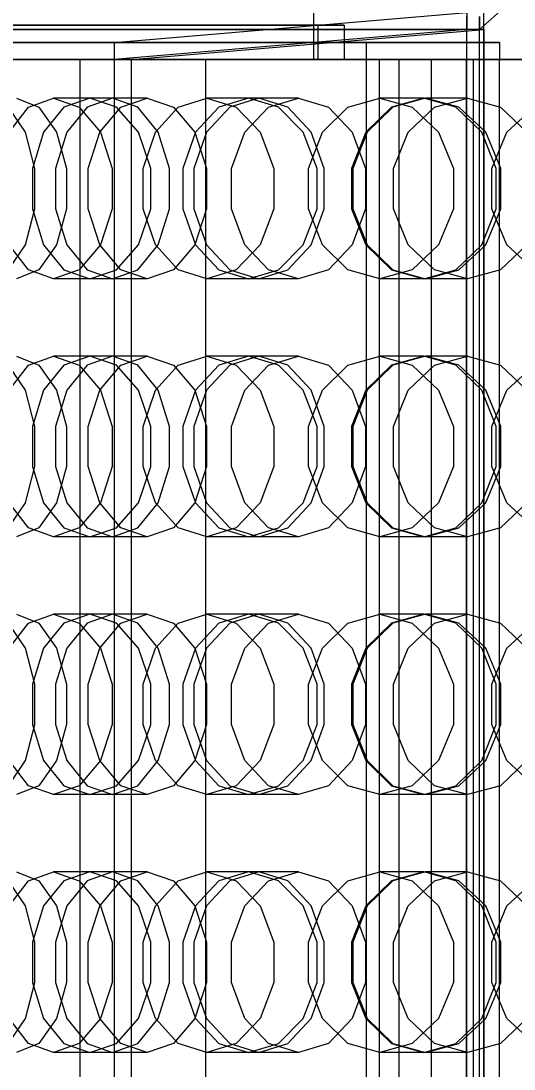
# Model space of a CAD drawing. Header units: millimetres. Extents: x -1970 to 59977, y -50268 to 6837.
# Drawn here: x 25821.5 to 25936.2, y -18034.8 to -17791 of the extents above; entities that cross this region are included whole.
import ezdxf

# ---------------------------------------------------------------- set-up
doc = ezdxf.new("R2010")
doc.units = ezdxf.units.MM
doc.layers.add('COTAS_P', color=1, linetype='Continuous', lineweight=0)
doc.layers.add('superior_briquetadora', color=7, linetype='Continuous', lineweight=0)
doc.dimstyles.new('R19_100', dxfattribs={"dimtxt": 250, "dimasz": 150, "dimexe": 150, "dimexo": 80, "dimgap": 100, "dimtad": 1, "dimtih": 1, "dimtoh": 1, "dimdsep": 46, "dimcen": 0.09, "dimadec": 0, "dimazin": 0, "dimtfac": 1, "dimtdec": 4, "dimtofl": 0, "dimtmove": 0, "dimatfit": 3, "dimfxl": 1, "dimtolj": 1, "dimtzin": 0, "dimarcsym": 0})

# ---------------------------------------------------------------- blocks, each defined once
blk = doc.blocks.new('*D25')
at = {"layer": 'COTAS_P', "color": 0, "lineweight": -2, "transparency": 16777216}
for p, q in [((25128.19, -17920), (25128.19, -16950)), ((27628.19, -17920), (27628.19, -16950)), ((25278.19, -17100), (27478.19, -17100))]:
    blk.add_line(p, q, dxfattribs=at)
at = {"layer": 'COTAS_P', "color": 0, "transparency": 16777216}
for points in [[(25278.19, -17075), (25278.19, -17125), (25128.19, -17100)], [(27478.19, -17075), (27478.19, -17125), (27628.19, -17100)]]:
    blk.add_solid(points, dxfattribs=at)
at = {"layer": 'Defpoints', "color": 0, "transparency": 16777216}
for p in [(27628.19, -17100), (25128.19, -18000), (27628.19, -18000)]:
    blk.add_point(p, dxfattribs=at)

msp = doc.modelspace()

# ---------------------------------------------------------------- linework, layer by layer
at = {"layer": 'superior_briquetadora'}
for p, q in [((25889.536, -17520), (25889.536, -17800)), ((26078.187, -17658), (25928.187, -17793)), ((25843.187, -17796), (25925.187, -17789)), ((25925.187, -17789), (25925.187, -17793)), ((25925.187, -18170), (25925.187, -17790)), ((25928.187, -18170), (25928.187, -17790)), ((25928.187, -17790), (25928.187, -17793)), ((25929.187, -18171), (25929.187, -17789)), ((25928.187, -17793), (25528.187, -17793)), ((25531.187, -17793), (25925.187, -17793)), ((25705.205, -17792), (25890.537, -17792)), ((25896.665, -17792), (25711.334, -17792)), ((25925.187, -17793), (25843.187, -17800)), ((25847.187, -17800), (25929.187, -17793)), ((25890.537, -17792), (25896.665, -17792)), ((25890.537, -17792), (25890.537, -17800)), ((25896.665, -17792), (25896.665, -17800)), ((25925.187, -18167), (25925.187, -17793)), ((25929.187, -17793), (25925.187, -17793)), ((25929.187, -17793), (25929.187, -18167)), ((25613.187, -17796), (25843.187, -17796)), ((25901.808, -17796), (25711.334, -17796)), ((25728.187, -17796), (25932.802, -17796)), ((25760.187, -17796), (25843.187, -17796)), ((25843.187, -17796), (25843.187, -17800)), ((25932.802, -17796), (25901.808, -17796)), ((25901.808, -17796), (25901.808, -17800)), ((25932.802, -17796), (25932.802, -17800)), ((25843.187, -17800), (25613.187, -17800)), ((25890.537, -17800), (25705.205, -17800)), ((25711.334, -17800), (25901.808, -17800)), ((25711.334, -17800), (25896.665, -17800)), ((25714.398, -17800), (25909.371, -17800)), ((25904.872, -17800), (25714.398, -17800)), ((25722.058, -17800), (25926.674, -17800)), ((25917.032, -17800), (25722.058, -17800)), ((25932.802, -17800), (25728.187, -17800)), ((25843.187, -17800), (25760.187, -17800)), ((25764.187, -17800), (25847.187, -17800)), ((25817.625, -17800), (25830.159, -17800)), ((25830.969, -17800), (25818.385, -17800)), ((25830.159, -17800), (25843.459, -17800)), ((25844.315, -17800), (25830.969, -17800)), ((25835.29, -18160), (25835.29, -17800)), ((25837.866, -17800), (25835.29, -17800)), ((25835.29, -17800), (25839.556, -17800)), ((25846.893, -17800), (25837.866, -17800)), ((25839.556, -17800), (25850.015, -17800)), ((25843.187, -17800), (25843.187, -18160)), ((25847.187, -17800), (25843.187, -17800)), ((25843.459, -17800), (25857.489, -17800)), ((25858.39, -17800), (25844.315, -17800)), ((25860.996, -17800), (25846.893, -17800)), ((25847.187, -18160), (25847.187, -17800)), ((25850.015, -17800), (25865.076, -17800)), ((25857.489, -17800), (25872.215, -17800)), ((25873.157, -17800), (25858.39, -17800)), ((25864.466, -17800), (25858.838, -17800)), ((25858.838, -17800), (25859.018, -17800)), ((25859.018, -17800), (25864.991, -17800)), ((25878.028, -17800), (25860.996, -17800)), ((25875.354, -17800), (25864.466, -17800)), ((25864.466, -17800), (25864.466, -18160)), ((25864.991, -17800), (25876.171, -17800)), ((25865.076, -17800), (25882.444, -17800)), ((25872.215, -17800), (25887.597, -17800)), ((25888.579, -17800), (25873.157, -17800)), ((25890.434, -17800), (25875.354, -17800)), ((25876.171, -17800), (25891.463, -17800)), ((25895.396, -17800), (25878.028, -17800)), ((25882.444, -17800), (25899.476, -17800)), ((25889.536, -17800), (25886.189, -17800)), ((25886.189, -17800), (25889.18, -17800)), ((25887.597, -17800), (25903.597, -17800)), ((25904.617, -17800), (25888.579, -17800)), ((25889.18, -17800), (25897.916, -17800)), ((25898.557, -17800), (25889.536, -17800)), ((25908.23, -17800), (25890.434, -17800)), ((25896.665, -17800), (25890.537, -17800)), ((25891.463, -17800), (25909.371, -17800)), ((25910.456, -17800), (25895.396, -17800)), ((25897.916, -17800), (25910.667, -17800)), ((25911.466, -17800), (25898.557, -17800)), ((25899.476, -17800), (25913.578, -17800)), ((25901.808, -17800), (25901.808, -18160)), ((25901.808, -17800), (25904.872, -17800)), ((25901.808, -17800), (25932.802, -17800)), ((25903.597, -17800), (25920.174, -17800)), ((25921.228, -17800), (25904.617, -17800)), ((25904.872, -18160), (25904.872, -17800)), ((25927.002, -17800), (25908.23, -17800)), ((25909.371, -17800), (25928.143, -17800)), ((25909.371, -17800), (25909.371, -18160)), ((25909.371, -17800), (25917.032, -17800)), ((25920.915, -17800), (25910.456, -17800)), ((25910.667, -17800), (25924.907, -17800)), ((25925.706, -17800), (25911.466, -17800)), ((25913.578, -17800), (25922.605, -17800)), ((25917.032, -18160), (25917.032, -17800)), ((25920.174, -17800), (25937.284, -17800)), ((25925.181, -17800), (25920.915, -17800)), ((25938.37, -17800), (25921.228, -17800)), ((25922.605, -17800), (25925.181, -17800)), ((25924.907, -17800), (25937.816, -17800)), ((25925.181, -18160), (25925.181, -17800)), ((25938.457, -17800), (25925.706, -17800)), ((25926.674, -17800), (25926.674, -18160)), ((25926.674, -17800), (25932.802, -17800)), ((25944.91, -17800), (25927.002, -17800)), ((25928.143, -17800), (25945.939, -17800)), ((25932.802, -18160), (25932.802, -17800)), ((25820.453, -17809), (25825.638, -17811.08)), ((25823.271, -17811.08), (25829.085, -17809)), ((25842.811, -17809), (25829.085, -17809)), ((25829.085, -17809), (25835.061, -17811.08)), ((25837.548, -17809), (25831.507, -17811.08)), ((25842.811, -17809), (25836.916, -17811.08)), ((25850.886, -17809), (25837.548, -17809)), ((25843.746, -17811.08), (25837.548, -17809)), ((25848.706, -17811.08), (25842.811, -17809)), ((25844.767, -17811.08), (25850.886, -17809)), ((25850.886, -17809), (25857.005, -17811.08)), ((25858.087, -17811.08), (25864.768, -17809)), ((25876.856, -17809), (25864.768, -17809)), ((25864.768, -17809), (25871.591, -17811.08)), ((25874.418, -17809), (25867.538, -17811.08)), ((25876.856, -17809), (25870.104, -17811.08)), ((25886.063, -17809), (25874.418, -17809)), ((25881.435, -17811.08), (25874.418, -17809)), ((25883.607, -17811.08), (25876.856, -17809)), ((25879.115, -17811.08), (25886.063, -17809)), ((25886.063, -17809), (25893.011, -17811.08)), ((25897.524, -17811.08), (25904.957, -17809)), ((25915.201, -17809), (25904.957, -17809)), ((25904.957, -17809), (25912.51, -17811.08)), ((25915.201, -17809), (25907.709, -17811.08)), ((25915.63, -17809), (25908.028, -17811.08)), ((25922.693, -17811.08), (25915.201, -17809)), ((25925.384, -17809), (25915.63, -17809)), ((25923.345, -17811.08), (25915.63, -17809)), ((25917.726, -17811.08), (25925.384, -17809)), ((25925.384, -17809), (25933.041, -17811.08)), ((25822.546, -17816.907), (25818.586, -17811.08)), ((25818.726, -17816.906), (25823.271, -17811.08)), ((25825.638, -17811.08), (25829.796, -17816.907)), ((25831.507, -17811.08), (25826.777, -17816.906)), ((25836.916, -17811.08), (25832.189, -17816.907)), ((25835.061, -17811.08), (25839.969, -17816.906)), ((25839.86, -17816.907), (25844.767, -17811.08)), ((25848.829, -17816.906), (25843.746, -17811.08)), ((25853.433, -17816.907), (25848.706, -17811.08)), ((25852.833, -17816.906), (25858.087, -17811.08)), ((25857.005, -17811.08), (25861.912, -17816.907)), ((25867.538, -17811.08), (25862.121, -17816.906)), ((25870.104, -17811.08), (25864.69, -17816.907)), ((25871.591, -17811.08), (25877.164, -17816.906)), ((25873.544, -17816.907), (25879.115, -17811.08)), ((25887.16, -17816.906), (25881.435, -17811.08)), ((25889.021, -17816.907), (25883.607, -17811.08)), ((25891.653, -17816.906), (25897.524, -17811.08)), ((25893.011, -17811.08), (25898.583, -17816.907)), ((25907.709, -17811.08), (25901.7, -17816.907)), ((25908.028, -17811.08), (25902.017, -17816.906)), ((25911.585, -17816.907), (25917.726, -17811.08)), ((25912.51, -17811.08), (25918.653, -17816.906)), ((25928.701, -17816.907), (25922.693, -17811.08)), ((25929.615, -17816.906), (25923.345, -17811.08)), ((25933.041, -17811.08), (25939.183, -17816.907)), ((25934.519, -17816.906), (25940.909, -17811.08)), ((25824.743, -17825.327), (25822.546, -17816.907)), ((25826.777, -17816.906), (25824.196, -17825.326)), ((25832.189, -17816.907), (25829.565, -17825.327)), ((25829.796, -17816.907), (25832.104, -17825.327)), ((25837.136, -17825.327), (25839.86, -17816.907)), ((25839.969, -17816.906), (25842.738, -17825.326)), ((25851.694, -17825.326), (25848.829, -17816.906)), ((25849.957, -17825.326), (25852.833, -17816.906)), ((25856.056, -17825.327), (25853.433, -17816.907)), ((25862.121, -17816.906), (25859.152, -17825.326)), ((25864.69, -17816.907), (25861.686, -17825.327)), ((25861.912, -17816.907), (25864.635, -17825.327)), ((25870.452, -17825.327), (25873.544, -17816.907)), ((25877.164, -17816.906), (25880.296, -17825.326)), ((25890.375, -17825.326), (25887.16, -17816.906)), ((25888.427, -17825.326), (25891.653, -17816.906)), ((25892.025, -17825.327), (25889.021, -17816.907)), ((25901.7, -17816.907), (25898.366, -17825.327)), ((25898.583, -17816.907), (25901.675, -17825.327)), ((25902.017, -17816.906), (25898.713, -17825.326)), ((25908.177, -17825.327), (25911.585, -17816.907)), ((25918.653, -17816.906), (25922.096, -17825.326)), ((25932.036, -17825.327), (25928.701, -17816.907)), ((25933.126, -17825.326), (25929.615, -17816.906)), ((25930.999, -17825.326), (25934.519, -17816.906)), ((25824.196, -17825.326), (25824.196, -17834.674)), ((25824.743, -17834.673), (25824.743, -17825.327)), ((25829.565, -17825.327), (25829.565, -17834.673)), ((25832.104, -17825.327), (25832.104, -17834.673)), ((25837.136, -17834.673), (25837.136, -17825.327)), ((25842.738, -17825.326), (25842.738, -17834.674)), ((25849.957, -17834.674), (25849.957, -17825.326)), ((25851.694, -17834.674), (25851.694, -17825.326)), ((25856.056, -17834.673), (25856.056, -17825.327)), ((25859.152, -17825.326), (25859.152, -17834.674)), ((25861.686, -17825.327), (25861.686, -17834.673)), ((25864.635, -17825.327), (25864.635, -17834.673)), ((25870.452, -17834.673), (25870.452, -17825.327)), ((25880.296, -17825.326), (25880.296, -17834.674)), ((25888.427, -17834.674), (25888.427, -17825.326)), ((25890.375, -17834.674), (25890.375, -17825.326)), ((25892.025, -17834.673), (25892.025, -17825.327)), ((25898.366, -17825.327), (25898.366, -17834.673)), ((25898.713, -17825.326), (25898.713, -17834.674)), ((25901.675, -17825.327), (25901.675, -17834.673)), ((25908.177, -17834.673), (25908.177, -17825.327)), ((25922.096, -17825.326), (25922.096, -17834.674)), ((25930.999, -17834.674), (25930.999, -17825.326)), ((25932.036, -17834.673), (25932.036, -17825.327)), ((25933.126, -17834.674), (25933.126, -17825.326)), ((25822.546, -17843.093), (25824.743, -17834.673)), ((25824.196, -17834.674), (25826.777, -17843.094)), ((25829.565, -17834.673), (25832.189, -17843.093)), ((25832.104, -17834.673), (25829.796, -17843.093)), ((25839.86, -17843.093), (25837.136, -17834.673)), ((25842.738, -17834.674), (25839.969, -17843.094)), ((25848.829, -17843.094), (25851.694, -17834.674)), ((25852.833, -17843.094), (25849.957, -17834.674)), ((25853.433, -17843.093), (25856.056, -17834.673)), ((25859.152, -17834.674), (25862.121, -17843.094)), ((25861.686, -17834.673), (25864.69, -17843.093)), ((25864.635, -17834.673), (25861.912, -17843.093)), ((25873.544, -17843.093), (25870.452, -17834.673)), ((25880.296, -17834.674), (25877.164, -17843.094)), ((25887.16, -17843.094), (25890.375, -17834.674)), ((25891.653, -17843.094), (25888.427, -17834.674)), ((25889.021, -17843.093), (25892.025, -17834.673)), ((25898.366, -17834.673), (25901.7, -17843.093)), ((25901.675, -17834.673), (25898.583, -17843.093)), ((25898.713, -17834.674), (25902.017, -17843.094)), ((25911.585, -17843.093), (25908.177, -17834.673)), ((25922.096, -17834.674), (25918.653, -17843.094)), ((25928.701, -17843.093), (25932.036, -17834.673)), ((25929.615, -17843.094), (25933.126, -17834.674)), ((25934.519, -17843.094), (25930.999, -17834.674)), ((25818.586, -17848.92), (25822.546, -17843.093)), ((25823.271, -17848.92), (25818.726, -17843.094)), ((25829.796, -17843.093), (25825.638, -17848.92)), ((25826.777, -17843.094), (25831.507, -17848.92)), ((25832.189, -17843.093), (25836.916, -17848.92)), ((25839.969, -17843.094), (25835.061, -17848.92)), ((25844.767, -17848.92), (25839.86, -17843.093)), ((25843.746, -17848.92), (25848.829, -17843.094)), ((25848.706, -17848.92), (25853.433, -17843.093)), ((25858.087, -17848.92), (25852.833, -17843.094)), ((25861.912, -17843.093), (25857.005, -17848.92)), ((25862.121, -17843.094), (25867.538, -17848.92)), ((25864.69, -17843.093), (25870.104, -17848.92)), ((25877.164, -17843.094), (25871.59, -17848.92)), ((25879.115, -17848.92), (25873.544, -17843.093)), ((25881.435, -17848.92), (25887.16, -17843.094)), ((25883.607, -17848.92), (25889.021, -17843.093)), ((25897.524, -17848.92), (25891.653, -17843.094)), ((25898.583, -17843.093), (25893.011, -17848.92)), ((25901.7, -17843.093), (25907.709, -17848.92)), ((25902.017, -17843.094), (25908.029, -17848.92)), ((25917.726, -17848.92), (25911.585, -17843.093)), ((25918.653, -17843.094), (25912.51, -17848.92)), ((25922.693, -17848.92), (25928.701, -17843.093)), ((25923.345, -17848.92), (25929.615, -17843.094)), ((25939.183, -17843.093), (25933.041, -17848.92)), ((25940.909, -17848.92), (25934.519, -17843.094)), ((25825.638, -17848.92), (25820.453, -17851)), ((25829.085, -17851), (25823.271, -17848.92)), ((25835.061, -17848.92), (25829.085, -17851)), ((25831.507, -17848.92), (25837.548, -17851)), ((25836.916, -17848.92), (25842.811, -17851)), ((25837.548, -17851), (25843.746, -17848.92)), ((25842.811, -17851), (25848.706, -17848.92)), ((25850.886, -17851), (25844.767, -17848.92)), ((25857.005, -17848.92), (25850.886, -17851)), ((25864.768, -17851), (25858.087, -17848.92)), ((25871.59, -17848.92), (25864.768, -17851)), ((25867.538, -17848.92), (25874.418, -17851)), ((25870.104, -17848.92), (25876.856, -17851)), ((25874.418, -17851), (25881.435, -17848.92)), ((25876.856, -17851), (25883.607, -17848.92)), ((25886.063, -17851), (25879.115, -17848.92)), ((25893.011, -17848.92), (25886.063, -17851)), ((25904.957, -17851), (25897.524, -17848.92)), ((25912.51, -17848.92), (25904.957, -17851)), ((25907.709, -17848.92), (25915.201, -17851)), ((25908.029, -17848.92), (25915.63, -17851)), ((25915.201, -17851), (25922.693, -17848.92)), ((25915.63, -17851), (25923.345, -17848.92)), ((25925.384, -17851), (25917.726, -17848.92)), ((25933.041, -17848.92), (25925.384, -17851)), ((25842.811, -17851), (25829.085, -17851)), ((25850.886, -17851), (25837.548, -17851)), ((25876.856, -17851), (25864.768, -17851)), ((25886.063, -17851), (25874.418, -17851)), ((25915.201, -17851), (25904.957, -17851)), ((25925.384, -17851), (25915.63, -17851)), ((25822.546, -17876.907), (25818.586, -17871.08)), ((25818.726, -17876.906), (25823.271, -17871.08)), ((25820.453, -17869), (25825.638, -17871.08)), ((25823.271, -17871.08), (25829.085, -17869)), ((25825.638, -17871.08), (25829.796, -17876.907)), ((25831.507, -17871.08), (25826.777, -17876.906)), ((25842.811, -17869), (25829.085, -17869)), ((25829.085, -17869), (25835.061, -17871.08)), ((25837.548, -17869), (25831.507, -17871.08)), ((25836.916, -17871.08), (25832.189, -17876.907)), ((25835.061, -17871.08), (25839.969, -17876.906)), ((25842.811, -17869), (25836.916, -17871.08)), ((25850.886, -17869), (25837.548, -17869)), ((25843.746, -17871.08), (25837.548, -17869)), ((25839.86, -17876.907), (25844.767, -17871.08)), ((25848.706, -17871.08), (25842.811, -17869)), ((25848.829, -17876.906), (25843.746, -17871.08)), ((25844.767, -17871.08), (25850.886, -17869)), ((25853.433, -17876.907), (25848.706, -17871.08)), ((25850.886, -17869), (25857.005, -17871.08)), ((25852.833, -17876.906), (25858.087, -17871.08)), ((25857.005, -17871.08), (25861.912, -17876.907)), ((25858.087, -17871.08), (25864.768, -17869)), ((25867.538, -17871.08), (25862.121, -17876.906)), ((25870.104, -17871.08), (25864.69, -17876.907)), ((25876.856, -17869), (25864.768, -17869)), ((25864.768, -17869), (25871.591, -17871.08)), ((25874.418, -17869), (25867.538, -17871.08)), ((25876.856, -17869), (25870.104, -17871.08)), ((25871.591, -17871.08), (25877.164, -17876.906)), ((25873.544, -17876.907), (25879.115, -17871.08)), ((25886.063, -17869), (25874.418, -17869)), ((25881.435, -17871.08), (25874.418, -17869)), ((25883.607, -17871.08), (25876.856, -17869)), ((25879.115, -17871.08), (25886.063, -17869)), ((25887.16, -17876.906), (25881.435, -17871.08)), ((25889.021, -17876.907), (25883.607, -17871.08)), ((25886.063, -17869), (25893.011, -17871.08)), ((25891.653, -17876.906), (25897.524, -17871.08)), ((25893.011, -17871.08), (25898.583, -17876.907)), ((25897.524, -17871.08), (25904.957, -17869)), ((25907.709, -17871.08), (25901.7, -17876.907)), ((25908.028, -17871.08), (25902.017, -17876.906)), ((25915.201, -17869), (25904.957, -17869)), ((25904.957, -17869), (25912.51, -17871.08)), ((25915.201, -17869), (25907.709, -17871.08)), ((25915.63, -17869), (25908.028, -17871.08)), ((25911.585, -17876.907), (25917.726, -17871.08)), ((25912.51, -17871.08), (25918.653, -17876.906)), ((25922.693, -17871.08), (25915.201, -17869)), ((25925.384, -17869), (25915.63, -17869)), ((25923.345, -17871.08), (25915.63, -17869)), ((25917.726, -17871.08), (25925.384, -17869)), ((25928.701, -17876.907), (25922.693, -17871.08)), ((25929.615, -17876.906), (25923.345, -17871.08)), ((25925.384, -17869), (25933.041, -17871.08)), ((25933.041, -17871.08), (25939.183, -17876.907)), ((25934.519, -17876.906), (25940.909, -17871.08)), ((25824.743, -17885.327), (25822.546, -17876.907)), ((25826.777, -17876.906), (25824.196, -17885.326)), ((25832.189, -17876.907), (25829.565, -17885.327)), ((25829.796, -17876.907), (25832.104, -17885.327)), ((25837.136, -17885.327), (25839.86, -17876.907)), ((25839.969, -17876.906), (25842.738, -17885.326)), ((25851.694, -17885.326), (25848.829, -17876.906)), ((25849.957, -17885.326), (25852.833, -17876.906)), ((25856.056, -17885.327), (25853.433, -17876.907)), ((25862.121, -17876.906), (25859.152, -17885.326)), ((25864.69, -17876.907), (25861.686, -17885.327)), ((25861.912, -17876.907), (25864.635, -17885.327)), ((25870.452, -17885.327), (25873.544, -17876.907)), ((25877.164, -17876.906), (25880.296, -17885.326)), ((25890.375, -17885.326), (25887.16, -17876.906)), ((25888.427, -17885.326), (25891.653, -17876.906)), ((25892.025, -17885.327), (25889.021, -17876.907)), ((25901.7, -17876.907), (25898.366, -17885.327)), ((25898.583, -17876.907), (25901.675, -17885.327)), ((25902.017, -17876.906), (25898.713, -17885.326)), ((25908.177, -17885.327), (25911.585, -17876.907)), ((25918.653, -17876.906), (25922.096, -17885.326)), ((25932.036, -17885.327), (25928.701, -17876.907)), ((25933.126, -17885.326), (25929.615, -17876.906)), ((25930.999, -17885.326), (25934.519, -17876.906)), ((25824.196, -17885.326), (25824.196, -17894.674)), ((25824.743, -17894.673), (25824.743, -17885.327)), ((25829.565, -17885.327), (25829.565, -17894.673)), ((25832.104, -17885.327), (25832.104, -17894.673)), ((25837.136, -17894.673), (25837.136, -17885.327)), ((25842.738, -17885.326), (25842.738, -17894.674)), ((25849.957, -17894.674), (25849.957, -17885.326)), ((25851.694, -17894.674), (25851.694, -17885.326)), ((25856.056, -17894.673), (25856.056, -17885.327)), ((25859.152, -17885.326), (25859.152, -17894.674)), ((25861.686, -17885.327), (25861.686, -17894.673)), ((25864.635, -17885.327), (25864.635, -17894.673)), ((25870.452, -17894.673), (25870.452, -17885.327)), ((25880.296, -17885.326), (25880.296, -17894.674)), ((25888.427, -17894.674), (25888.427, -17885.326)), ((25890.375, -17894.674), (25890.375, -17885.326)), ((25892.025, -17894.673), (25892.025, -17885.327)), ((25898.366, -17885.327), (25898.366, -17894.673)), ((25898.713, -17885.326), (25898.713, -17894.674)), ((25901.675, -17885.327), (25901.675, -17894.673)), ((25908.177, -17894.673), (25908.177, -17885.327)), ((25922.096, -17885.326), (25922.096, -17894.674)), ((25930.999, -17894.674), (25930.999, -17885.326)), ((25932.036, -17894.673), (25932.036, -17885.327)), ((25933.126, -17894.674), (25933.126, -17885.326)), ((25822.546, -17903.093), (25824.743, -17894.673)), ((25824.196, -17894.674), (25826.777, -17903.094)), ((25829.565, -17894.673), (25832.189, -17903.093)), ((25832.104, -17894.673), (25829.796, -17903.093)), ((25839.86, -17903.093), (25837.136, -17894.673)), ((25842.738, -17894.674), (25839.969, -17903.094)), ((25848.829, -17903.094), (25851.694, -17894.674)), ((25852.833, -17903.094), (25849.957, -17894.674)), ((25853.433, -17903.093), (25856.056, -17894.673)), ((25859.152, -17894.674), (25862.121, -17903.094)), ((25861.686, -17894.673), (25864.69, -17903.093)), ((25864.635, -17894.673), (25861.912, -17903.093)), ((25873.544, -17903.093), (25870.452, -17894.673)), ((25880.296, -17894.674), (25877.164, -17903.094)), ((25887.16, -17903.094), (25890.375, -17894.674)), ((25891.653, -17903.094), (25888.427, -17894.674)), ((25889.021, -17903.093), (25892.025, -17894.673)), ((25898.366, -17894.673), (25901.7, -17903.093)), ((25901.675, -17894.673), (25898.583, -17903.093)), ((25898.713, -17894.674), (25902.017, -17903.094)), ((25911.585, -17903.093), (25908.177, -17894.673)), ((25922.096, -17894.674), (25918.653, -17903.094)), ((25928.701, -17903.093), (25932.036, -17894.673)), ((25929.615, -17903.094), (25933.126, -17894.674)), ((25934.519, -17903.094), (25930.999, -17894.674)), ((25818.586, -17908.92), (25822.546, -17903.093)), ((25823.271, -17908.92), (25818.726, -17903.094)), ((25829.796, -17903.093), (25825.638, -17908.92)), ((25826.777, -17903.094), (25831.507, -17908.92)), ((25832.189, -17903.093), (25836.916, -17908.92)), ((25839.969, -17903.094), (25835.061, -17908.92)), ((25844.767, -17908.92), (25839.86, -17903.093)), ((25843.746, -17908.92), (25848.829, -17903.094)), ((25848.706, -17908.92), (25853.433, -17903.093)), ((25858.087, -17908.92), (25852.833, -17903.094)), ((25861.912, -17903.093), (25857.005, -17908.92)), ((25862.121, -17903.094), (25867.538, -17908.92)), ((25864.69, -17903.093), (25870.104, -17908.92)), ((25877.164, -17903.094), (25871.59, -17908.92)), ((25879.115, -17908.92), (25873.544, -17903.093)), ((25881.435, -17908.92), (25887.16, -17903.094)), ((25883.607, -17908.92), (25889.021, -17903.093)), ((25897.524, -17908.92), (25891.653, -17903.094)), ((25898.583, -17903.093), (25893.011, -17908.92)), ((25901.7, -17903.093), (25907.709, -17908.92)), ((25902.017, -17903.094), (25908.029, -17908.92)), ((25917.726, -17908.92), (25911.585, -17903.093)), ((25918.653, -17903.094), (25912.51, -17908.92)), ((25922.693, -17908.92), (25928.701, -17903.093)), ((25923.345, -17908.92), (25929.615, -17903.094)), ((25939.183, -17903.093), (25933.041, -17908.92)), ((25940.909, -17908.92), (25934.519, -17903.094)), ((25825.638, -17908.92), (25820.453, -17911)), ((25829.085, -17911), (25823.271, -17908.92)), ((25835.061, -17908.92), (25829.085, -17911)), ((25831.507, -17908.92), (25837.548, -17911)), ((25836.916, -17908.92), (25842.811, -17911)), ((25837.548, -17911), (25843.746, -17908.92)), ((25842.811, -17911), (25848.706, -17908.92)), ((25850.886, -17911), (25844.767, -17908.92)), ((25857.005, -17908.92), (25850.886, -17911)), ((25864.768, -17911), (25858.087, -17908.92)), ((25871.59, -17908.92), (25864.768, -17911)), ((25867.538, -17908.92), (25874.418, -17911)), ((25870.104, -17908.92), (25876.856, -17911)), ((25874.418, -17911), (25881.435, -17908.92)), ((25876.856, -17911), (25883.607, -17908.92)), ((25886.063, -17911), (25879.115, -17908.92)), ((25893.011, -17908.92), (25886.063, -17911)), ((25904.957, -17911), (25897.524, -17908.92)), ((25912.51, -17908.92), (25904.957, -17911)), ((25907.709, -17908.92), (25915.201, -17911)), ((25908.029, -17908.92), (25915.63, -17911)), ((25915.201, -17911), (25922.693, -17908.92)), ((25915.63, -17911), (25923.345, -17908.92)), ((25925.384, -17911), (25917.726, -17908.92)), ((25933.041, -17908.92), (25925.384, -17911)), ((25842.811, -17911), (25829.085, -17911)), ((25850.886, -17911), (25837.548, -17911)), ((25876.856, -17911), (25864.768, -17911)), ((25886.063, -17911), (25874.418, -17911)), ((25915.201, -17911), (25904.957, -17911)), ((25925.384, -17911), (25915.63, -17911)), ((25820.453, -17929), (25825.638, -17931.08)), ((25823.271, -17931.08), (25829.085, -17929)), ((25842.811, -17929), (25829.085, -17929)), ((25829.085, -17929), (25835.061, -17931.08)), ((25837.548, -17929), (25831.507, -17931.08)), ((25842.811, -17929), (25836.916, -17931.08)), ((25850.886, -17929), (25837.548, -17929)), ((25843.746, -17931.08), (25837.548, -17929)), ((25848.706, -17931.08), (25842.811, -17929)), ((25844.767, -17931.08), (25850.886, -17929)), ((25850.886, -17929), (25857.005, -17931.08)), ((25858.087, -17931.08), (25864.768, -17929)), ((25876.856, -17929), (25864.768, -17929)), ((25864.768, -17929), (25871.591, -17931.08)), ((25874.418, -17929), (25867.538, -17931.08)), ((25876.856, -17929), (25870.104, -17931.08)), ((25886.063, -17929), (25874.418, -17929)), ((25881.435, -17931.08), (25874.418, -17929)), ((25883.607, -17931.08), (25876.856, -17929)), ((25879.115, -17931.08), (25886.063, -17929)), ((25886.063, -17929), (25893.011, -17931.08)), ((25897.524, -17931.08), (25904.957, -17929)), ((25915.201, -17929), (25904.957, -17929)), ((25904.957, -17929), (25912.51, -17931.08)), ((25915.201, -17929), (25907.709, -17931.08)), ((25915.63, -17929), (25908.028, -17931.08)), ((25922.693, -17931.08), (25915.201, -17929)), ((25925.384, -17929), (25915.63, -17929)), ((25923.345, -17931.08), (25915.63, -17929)), ((25917.726, -17931.08), (25925.384, -17929)), ((25925.384, -17929), (25933.041, -17931.08)), ((25822.546, -17936.907), (25818.586, -17931.08)), ((25818.726, -17936.906), (25823.271, -17931.08)), ((25825.638, -17931.08), (25829.796, -17936.907)), ((25831.507, -17931.08), (25826.777, -17936.906)), ((25836.916, -17931.08), (25832.189, -17936.907)), ((25835.061, -17931.08), (25839.969, -17936.906)), ((25839.86, -17936.907), (25844.767, -17931.08)), ((25848.829, -17936.906), (25843.746, -17931.08)), ((25853.433, -17936.907), (25848.706, -17931.08)), ((25852.833, -17936.906), (25858.087, -17931.08)), ((25857.005, -17931.08), (25861.912, -17936.907)), ((25867.538, -17931.08), (25862.121, -17936.906)), ((25870.104, -17931.08), (25864.69, -17936.907)), ((25871.591, -17931.08), (25877.164, -17936.906)), ((25873.544, -17936.907), (25879.115, -17931.08)), ((25887.16, -17936.906), (25881.435, -17931.08)), ((25889.021, -17936.907), (25883.607, -17931.08)), ((25891.653, -17936.906), (25897.524, -17931.08)), ((25893.011, -17931.08), (25898.583, -17936.907)), ((25907.709, -17931.08), (25901.7, -17936.907)), ((25908.028, -17931.08), (25902.017, -17936.906)), ((25911.585, -17936.907), (25917.726, -17931.08)), ((25912.51, -17931.08), (25918.653, -17936.906)), ((25928.701, -17936.907), (25922.693, -17931.08)), ((25929.615, -17936.906), (25923.345, -17931.08)), ((25933.041, -17931.08), (25939.183, -17936.907)), ((25934.519, -17936.906), (25940.909, -17931.08)), ((25824.743, -17945.327), (25822.546, -17936.907)), ((25826.777, -17936.906), (25824.196, -17945.326)), ((25832.189, -17936.907), (25829.565, -17945.327)), ((25829.796, -17936.907), (25832.104, -17945.327)), ((25837.136, -17945.327), (25839.86, -17936.907)), ((25839.969, -17936.906), (25842.738, -17945.326)), ((25851.694, -17945.326), (25848.829, -17936.906)), ((25849.957, -17945.326), (25852.833, -17936.906)), ((25856.056, -17945.327), (25853.433, -17936.907)), ((25862.121, -17936.906), (25859.152, -17945.326)), ((25864.69, -17936.907), (25861.686, -17945.327)), ((25861.912, -17936.907), (25864.635, -17945.327)), ((25870.452, -17945.327), (25873.544, -17936.907)), ((25877.164, -17936.906), (25880.296, -17945.326)), ((25890.375, -17945.326), (25887.16, -17936.906)), ((25888.427, -17945.326), (25891.653, -17936.906)), ((25892.025, -17945.327), (25889.021, -17936.907)), ((25901.7, -17936.907), (25898.366, -17945.327)), ((25898.583, -17936.907), (25901.675, -17945.327)), ((25902.017, -17936.906), (25898.713, -17945.326)), ((25908.177, -17945.327), (25911.585, -17936.907)), ((25918.653, -17936.906), (25922.096, -17945.326)), ((25932.036, -17945.327), (25928.701, -17936.907)), ((25933.126, -17945.326), (25929.615, -17936.906)), ((25930.999, -17945.326), (25934.519, -17936.906)), ((25824.196, -17945.326), (25824.196, -17954.674)), ((25824.743, -17954.673), (25824.743, -17945.327)), ((25829.565, -17945.327), (25829.565, -17954.673)), ((25832.104, -17945.327), (25832.104, -17954.673)), ((25837.136, -17954.673), (25837.136, -17945.327)), ((25842.738, -17945.326), (25842.738, -17954.674)), ((25849.957, -17954.674), (25849.957, -17945.326)), ((25851.694, -17954.674), (25851.694, -17945.326)), ((25856.056, -17954.673), (25856.056, -17945.327)), ((25859.152, -17945.326), (25859.152, -17954.674)), ((25861.686, -17945.327), (25861.686, -17954.673)), ((25864.635, -17945.327), (25864.635, -17954.673)), ((25870.452, -17954.673), (25870.452, -17945.327)), ((25880.296, -17945.326), (25880.296, -17954.674)), ((25888.427, -17954.674), (25888.427, -17945.326)), ((25890.375, -17954.674), (25890.375, -17945.326)), ((25892.025, -17954.673), (25892.025, -17945.327)), ((25898.366, -17945.327), (25898.366, -17954.673)), ((25898.713, -17945.326), (25898.713, -17954.674)), ((25901.675, -17945.327), (25901.675, -17954.673)), ((25908.177, -17954.673), (25908.177, -17945.327)), ((25922.096, -17945.326), (25922.096, -17954.674)), ((25930.999, -17954.674), (25930.999, -17945.326)), ((25932.036, -17954.673), (25932.036, -17945.327)), ((25933.126, -17954.674), (25933.126, -17945.326)), ((25822.546, -17963.093), (25824.743, -17954.673)), ((25824.196, -17954.674), (25826.777, -17963.094)), ((25829.565, -17954.673), (25832.189, -17963.093)), ((25832.104, -17954.673), (25829.796, -17963.093)), ((25839.86, -17963.093), (25837.136, -17954.673)), ((25842.738, -17954.674), (25839.969, -17963.094)), ((25848.829, -17963.094), (25851.694, -17954.674)), ((25852.833, -17963.094), (25849.957, -17954.674)), ((25853.433, -17963.093), (25856.056, -17954.673)), ((25859.152, -17954.674), (25862.121, -17963.094)), ((25861.686, -17954.673), (25864.69, -17963.093)), ((25864.635, -17954.673), (25861.912, -17963.093)), ((25873.544, -17963.093), (25870.452, -17954.673)), ((25880.296, -17954.674), (25877.164, -17963.094)), ((25887.16, -17963.094), (25890.375, -17954.674)), ((25891.653, -17963.094), (25888.427, -17954.674)), ((25889.021, -17963.093), (25892.025, -17954.673)), ((25898.366, -17954.673), (25901.7, -17963.093)), ((25901.675, -17954.673), (25898.583, -17963.093)), ((25898.713, -17954.674), (25902.017, -17963.094)), ((25911.585, -17963.093), (25908.177, -17954.673)), ((25922.096, -17954.674), (25918.653, -17963.094)), ((25928.701, -17963.093), (25932.036, -17954.673)), ((25929.615, -17963.094), (25933.126, -17954.674)), ((25934.519, -17963.094), (25930.999, -17954.674)), ((25818.586, -17968.92), (25822.546, -17963.093)), ((25823.271, -17968.92), (25818.726, -17963.094)), ((25829.796, -17963.093), (25825.638, -17968.92)), ((25826.777, -17963.094), (25831.507, -17968.92)), ((25832.189, -17963.093), (25836.916, -17968.92)), ((25839.969, -17963.094), (25835.061, -17968.92)), ((25844.767, -17968.92), (25839.86, -17963.093)), ((25843.746, -17968.92), (25848.829, -17963.094)), ((25848.706, -17968.92), (25853.433, -17963.093)), ((25858.087, -17968.92), (25852.833, -17963.094)), ((25861.912, -17963.093), (25857.005, -17968.92)), ((25862.121, -17963.094), (25867.538, -17968.92)), ((25864.69, -17963.093), (25870.104, -17968.92)), ((25877.164, -17963.094), (25871.59, -17968.92)), ((25879.115, -17968.92), (25873.544, -17963.093)), ((25881.435, -17968.92), (25887.16, -17963.094)), ((25883.607, -17968.92), (25889.021, -17963.093)), ((25897.524, -17968.92), (25891.653, -17963.094)), ((25898.583, -17963.093), (25893.011, -17968.92)), ((25901.7, -17963.093), (25907.709, -17968.92)), ((25902.017, -17963.094), (25908.029, -17968.92)), ((25917.726, -17968.92), (25911.585, -17963.093)), ((25918.653, -17963.094), (25912.51, -17968.92)), ((25922.693, -17968.92), (25928.701, -17963.093)), ((25923.345, -17968.92), (25929.615, -17963.094)), ((25939.183, -17963.093), (25933.041, -17968.92)), ((25940.909, -17968.92), (25934.519, -17963.094)), ((25825.638, -17968.92), (25820.453, -17971)), ((25829.085, -17971), (25823.271, -17968.92)), ((25835.061, -17968.92), (25829.085, -17971)), ((25831.507, -17968.92), (25837.548, -17971)), ((25836.916, -17968.92), (25842.811, -17971)), ((25837.548, -17971), (25843.746, -17968.92)), ((25842.811, -17971), (25848.706, -17968.92)), ((25850.886, -17971), (25844.767, -17968.92)), ((25857.005, -17968.92), (25850.886, -17971)), ((25864.768, -17971), (25858.087, -17968.92)), ((25871.59, -17968.92), (25864.768, -17971)), ((25867.538, -17968.92), (25874.418, -17971)), ((25870.104, -17968.92), (25876.856, -17971)), ((25874.418, -17971), (25881.435, -17968.92)), ((25876.856, -17971), (25883.607, -17968.92)), ((25886.063, -17971), (25879.115, -17968.92)), ((25893.011, -17968.92), (25886.063, -17971)), ((25904.957, -17971), (25897.524, -17968.92)), ((25912.51, -17968.92), (25904.957, -17971)), ((25907.709, -17968.92), (25915.201, -17971)), ((25908.029, -17968.92), (25915.63, -17971)), ((25915.201, -17971), (25922.693, -17968.92)), ((25915.63, -17971), (25923.345, -17968.92)), ((25925.384, -17971), (25917.726, -17968.92)), ((25933.041, -17968.92), (25925.384, -17971)), ((25842.811, -17971), (25829.085, -17971)), ((25850.886, -17971), (25837.548, -17971)), ((25876.856, -17971), (25864.768, -17971)), ((25886.063, -17971), (25874.418, -17971)), ((25915.201, -17971), (25904.957, -17971)), ((25925.384, -17971), (25915.63, -17971)), ((25820.453, -17989), (25825.638, -17991.08)), ((25823.271, -17991.08), (25829.085, -17989)), ((25842.811, -17989), (25829.085, -17989)), ((25829.085, -17989), (25835.061, -17991.08)), ((25837.548, -17989), (25831.507, -17991.08)), ((25842.811, -17989), (25836.916, -17991.08)), ((25850.886, -17989), (25837.548, -17989)), ((25843.746, -17991.08), (25837.548, -17989)), ((25848.706, -17991.08), (25842.811, -17989)), ((25844.767, -17991.08), (25850.886, -17989)), ((25850.886, -17989), (25857.005, -17991.08)), ((25858.087, -17991.08), (25864.768, -17989)), ((25876.856, -17989), (25864.768, -17989)), ((25864.768, -17989), (25871.591, -17991.08)), ((25874.418, -17989), (25867.538, -17991.08)), ((25876.856, -17989), (25870.104, -17991.08)), ((25886.063, -17989), (25874.418, -17989)), ((25881.435, -17991.08), (25874.418, -17989)), ((25883.607, -17991.08), (25876.856, -17989)), ((25879.115, -17991.08), (25886.063, -17989)), ((25886.063, -17989), (25893.011, -17991.08)), ((25897.524, -17991.08), (25904.957, -17989)), ((25915.201, -17989), (25904.957, -17989)), ((25904.957, -17989), (25912.51, -17991.08)), ((25915.201, -17989), (25907.709, -17991.08)), ((25915.63, -17989), (25908.028, -17991.08)), ((25922.693, -17991.08), (25915.201, -17989)), ((25925.384, -17989), (25915.63, -17989)), ((25923.345, -17991.08), (25915.63, -17989)), ((25917.726, -17991.08), (25925.384, -17989)), ((25925.384, -17989), (25933.041, -17991.08)), ((25822.546, -17996.907), (25818.586, -17991.08)), ((25818.726, -17996.906), (25823.271, -17991.08)), ((25825.638, -17991.08), (25829.796, -17996.907)), ((25831.507, -17991.08), (25826.777, -17996.906)), ((25836.916, -17991.08), (25832.189, -17996.907)), ((25835.061, -17991.08), (25839.969, -17996.906)), ((25839.86, -17996.907), (25844.767, -17991.08)), ((25848.829, -17996.906), (25843.746, -17991.08)), ((25853.433, -17996.907), (25848.706, -17991.08)), ((25852.833, -17996.906), (25858.087, -17991.08)), ((25857.005, -17991.08), (25861.912, -17996.907)), ((25867.538, -17991.08), (25862.121, -17996.906)), ((25870.104, -17991.08), (25864.69, -17996.907)), ((25871.591, -17991.08), (25877.164, -17996.906)), ((25873.544, -17996.907), (25879.115, -17991.08)), ((25887.16, -17996.906), (25881.435, -17991.08)), ((25889.021, -17996.907), (25883.607, -17991.08)), ((25891.653, -17996.906), (25897.524, -17991.08)), ((25893.011, -17991.08), (25898.583, -17996.907)), ((25907.709, -17991.08), (25901.7, -17996.907)), ((25908.028, -17991.08), (25902.017, -17996.906)), ((25911.585, -17996.907), (25917.726, -17991.08)), ((25912.51, -17991.08), (25918.653, -17996.906)), ((25928.701, -17996.907), (25922.693, -17991.08)), ((25929.615, -17996.906), (25923.345, -17991.08)), ((25933.041, -17991.08), (25939.183, -17996.907)), ((25934.519, -17996.906), (25940.909, -17991.08)), ((25824.743, -18005.327), (25822.546, -17996.907)), ((25826.777, -17996.906), (25824.196, -18005.326)), ((25832.189, -17996.907), (25829.565, -18005.327)), ((25829.796, -17996.907), (25832.104, -18005.327)), ((25837.136, -18005.327), (25839.86, -17996.907)), ((25839.969, -17996.906), (25842.738, -18005.326)), ((25851.694, -18005.326), (25848.829, -17996.906)), ((25849.957, -18005.326), (25852.833, -17996.906)), ((25856.056, -18005.327), (25853.433, -17996.907)), ((25862.121, -17996.906), (25859.152, -18005.326)), ((25864.69, -17996.907), (25861.686, -18005.327)), ((25861.912, -17996.907), (25864.635, -18005.327)), ((25870.452, -18005.327), (25873.544, -17996.907)), ((25877.164, -17996.906), (25880.296, -18005.326)), ((25890.375, -18005.326), (25887.16, -17996.906)), ((25888.427, -18005.326), (25891.653, -17996.906)), ((25892.025, -18005.327), (25889.021, -17996.907)), ((25901.7, -17996.907), (25898.366, -18005.327)), ((25898.583, -17996.907), (25901.675, -18005.327)), ((25902.017, -17996.906), (25898.713, -18005.326)), ((25908.177, -18005.327), (25911.585, -17996.907)), ((25918.653, -17996.906), (25922.096, -18005.326)), ((25932.036, -18005.327), (25928.701, -17996.907)), ((25933.126, -18005.326), (25929.615, -17996.906)), ((25930.999, -18005.326), (25934.519, -17996.906)), ((25824.196, -18005.326), (25824.196, -18014.674)), ((25824.743, -18014.673), (25824.743, -18005.327)), ((25829.565, -18005.327), (25829.565, -18014.673)), ((25832.104, -18005.327), (25832.104, -18014.673)), ((25837.136, -18014.673), (25837.136, -18005.327)), ((25842.738, -18005.326), (25842.738, -18014.674)), ((25849.957, -18014.674), (25849.957, -18005.326)), ((25851.694, -18014.674), (25851.694, -18005.326)), ((25856.056, -18014.673), (25856.056, -18005.327)), ((25859.152, -18005.326), (25859.152, -18014.674)), ((25861.686, -18005.327), (25861.686, -18014.673)), ((25864.635, -18005.327), (25864.635, -18014.673)), ((25870.452, -18014.673), (25870.452, -18005.327)), ((25880.296, -18005.326), (25880.296, -18014.674)), ((25888.427, -18014.674), (25888.427, -18005.326)), ((25890.375, -18014.674), (25890.375, -18005.326)), ((25892.025, -18014.673), (25892.025, -18005.327)), ((25898.366, -18005.327), (25898.366, -18014.673)), ((25898.713, -18005.326), (25898.713, -18014.674)), ((25901.675, -18005.327), (25901.675, -18014.673)), ((25908.177, -18014.673), (25908.177, -18005.327)), ((25922.096, -18005.326), (25922.096, -18014.674)), ((25930.999, -18014.674), (25930.999, -18005.326)), ((25932.036, -18014.673), (25932.036, -18005.327)), ((25933.126, -18014.674), (25933.126, -18005.326)), ((25822.546, -18023.093), (25824.743, -18014.673)), ((25824.196, -18014.674), (25826.777, -18023.094)), ((25829.565, -18014.673), (25832.189, -18023.093)), ((25832.104, -18014.673), (25829.796, -18023.093)), ((25839.86, -18023.093), (25837.136, -18014.673)), ((25842.738, -18014.674), (25839.969, -18023.094)), ((25848.829, -18023.094), (25851.694, -18014.674)), ((25852.833, -18023.094), (25849.957, -18014.674)), ((25853.433, -18023.093), (25856.056, -18014.673)), ((25859.152, -18014.674), (25862.121, -18023.094)), ((25861.686, -18014.673), (25864.69, -18023.093)), ((25864.635, -18014.673), (25861.912, -18023.093)), ((25873.544, -18023.093), (25870.452, -18014.673)), ((25880.296, -18014.674), (25877.164, -18023.094)), ((25887.16, -18023.094), (25890.375, -18014.674)), ((25891.653, -18023.094), (25888.427, -18014.674)), ((25889.021, -18023.093), (25892.025, -18014.673)), ((25898.366, -18014.673), (25901.7, -18023.093)), ((25901.675, -18014.673), (25898.583, -18023.093)), ((25898.713, -18014.674), (25902.017, -18023.094)), ((25911.585, -18023.093), (25908.177, -18014.673)), ((25922.096, -18014.674), (25918.653, -18023.094)), ((25928.701, -18023.093), (25932.036, -18014.673)), ((25929.615, -18023.094), (25933.126, -18014.674)), ((25934.519, -18023.094), (25930.999, -18014.674)), ((25818.586, -18028.92), (25822.546, -18023.093)), ((25823.271, -18028.92), (25818.726, -18023.094)), ((25829.796, -18023.093), (25825.638, -18028.92)), ((25826.777, -18023.094), (25831.507, -18028.92)), ((25832.189, -18023.093), (25836.916, -18028.92)), ((25839.969, -18023.094), (25835.061, -18028.92)), ((25844.767, -18028.92), (25839.86, -18023.093)), ((25843.746, -18028.92), (25848.829, -18023.094)), ((25848.706, -18028.92), (25853.433, -18023.093)), ((25858.087, -18028.92), (25852.833, -18023.094)), ((25861.912, -18023.093), (25857.005, -18028.92)), ((25862.121, -18023.094), (25867.538, -18028.92)), ((25864.69, -18023.093), (25870.104, -18028.92)), ((25877.164, -18023.094), (25871.59, -18028.92)), ((25879.115, -18028.92), (25873.544, -18023.093)), ((25881.435, -18028.92), (25887.16, -18023.094)), ((25883.607, -18028.92), (25889.021, -18023.093)), ((25897.524, -18028.92), (25891.653, -18023.094)), ((25898.583, -18023.093), (25893.011, -18028.92)), ((25901.7, -18023.093), (25907.709, -18028.92)), ((25902.017, -18023.094), (25908.029, -18028.92)), ((25917.726, -18028.92), (25911.585, -18023.093)), ((25918.653, -18023.094), (25912.51, -18028.92)), ((25922.693, -18028.92), (25928.701, -18023.093)), ((25923.345, -18028.92), (25929.615, -18023.094)), ((25939.183, -18023.093), (25933.041, -18028.92)), ((25940.909, -18028.92), (25934.519, -18023.094)), ((25825.638, -18028.92), (25820.453, -18031)), ((25829.085, -18031), (25823.271, -18028.92)), ((25835.061, -18028.92), (25829.085, -18031)), ((25831.507, -18028.92), (25837.548, -18031)), ((25836.916, -18028.92), (25842.811, -18031)), ((25837.548, -18031), (25843.746, -18028.92)), ((25842.811, -18031), (25848.706, -18028.92)), ((25850.886, -18031), (25844.767, -18028.92)), ((25857.005, -18028.92), (25850.886, -18031)), ((25864.768, -18031), (25858.087, -18028.92)), ((25871.59, -18028.92), (25864.768, -18031)), ((25867.538, -18028.92), (25874.418, -18031)), ((25870.104, -18028.92), (25876.856, -18031)), ((25874.418, -18031), (25881.435, -18028.92)), ((25876.856, -18031), (25883.607, -18028.92)), ((25886.063, -18031), (25879.115, -18028.92)), ((25893.011, -18028.92), (25886.063, -18031)), ((25904.957, -18031), (25897.524, -18028.92)), ((25912.51, -18028.92), (25904.957, -18031)), ((25907.709, -18028.92), (25915.201, -18031)), ((25908.029, -18028.92), (25915.63, -18031)), ((25915.201, -18031), (25922.693, -18028.92)), ((25915.63, -18031), (25923.345, -18028.92)), ((25925.384, -18031), (25917.726, -18028.92)), ((25933.041, -18028.92), (25925.384, -18031)), ((25842.811, -18031), (25829.085, -18031)), ((25850.886, -18031), (25837.548, -18031)), ((25876.856, -18031), (25864.768, -18031)), ((25886.063, -18031), (25874.418, -18031)), ((25915.201, -18031), (25904.957, -18031)), ((25925.384, -18031), (25915.63, -18031))]:
    msp.add_line(p, q, dxfattribs=at)

# ---------------------------------------------------------------- dimensions: what is measured, and where the dimension line sits
at = {"layer": 'COTAS_P'}
dim = msp.add_aligned_dim(p1=(25128.187, -18000), p2=(27628.187, -18000), distance=900, text='<> P', dimstyle='R19_100', dxfattribs=at)
dim.commit()
dim.dimension.update_dxf_attribs({"geometry": '*D25', "text_midpoint": (26378.187, -17100)})

doc.saveas('drawing.dxf')
